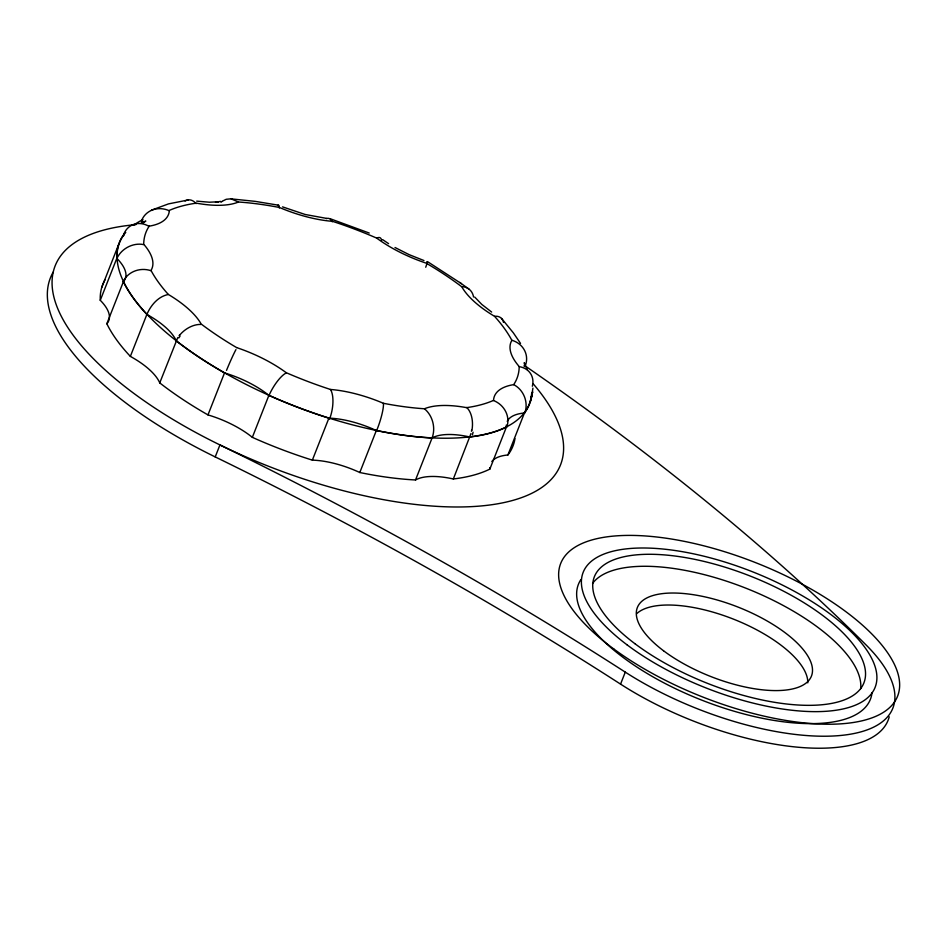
<?xml version="1.0" encoding="UTF-8"?>
<svg xmlns="http://www.w3.org/2000/svg" width="947" height="947" viewBox="0 0 947 947"><rect width="100%" height="100%" fill="white"/><g stroke="black" fill="none" stroke-linecap="round" stroke-linejoin="round"><path stroke-width="1.42" d="M532.924 388.092L531.326 398.166M471.63 430.246L471.44 431.276M531.385 397.361L532.664 391.809L530.367 401.564M118.375 245.202L101.755 287.426M123.288 236.383L124.317 233.767A220.426 87.893 21.5 0 0 116.812 258.318L100.275 300.294A59.247 23.628 21.5 0 1 106.845 323.744A220.426 87.893 21.5 0 0 130.355 356.392A59.247 23.628 21.5 0 1 159.747 382.896A220.426 87.893 21.5 0 0 207.973 414.904A59.247 23.628 21.5 0 1 252.34 437.348A220.426 87.893 21.5 0 0 312.356 460.135A59.247 23.628 21.5 0 1 359.801 472.517A220.426 87.893 21.5 0 0 415.532 479.963A59.247 23.628 21.5 0 1 453.341 478.969A220.426 87.893 21.5 0 0 489.848 469.096L506.385 427.121A59.247 23.628 21.5 0 1 506.302 425.073M141.328 222.273L142.358 219.645A59.247 23.628 21.5 0 1 142.441 221.693M106.845 323.744L123.37 281.768A59.247 23.628 21.5 0 0 116.812 258.318M130.355 356.392L146.88 314.416C150.798 305.277 158.196 296.387 168.377 294.481A79.737 31.796 21.5 0 1 201.155 324.004A199.355 79.489 21.5 0 0 236.667 347.608M159.747 382.896L177.598 337.984A17.212 15.436 -24.6 0 1 177.847 337.558M207.973 414.904L224.51 372.917A220.426 87.893 21.5 0 1 176.308 340.932M889.233 716.796A181.043 72.197 21.5 0 1 620.557 684.125A1810.486 721.934 21.5 0 0 215.218 456.916L219.941 444.924A1810.486 721.934 21.5 0 1 625.28 672.133A181.043 72.197 21.5 0 0 842.996 735.227A181.043 72.197 21.5 0 0 866.316 645.191A1810.486 721.934 21.5 0 0 524.105 365.211M252.34 437.348L268.877 395.373A59.247 23.628 21.5 0 0 224.51 372.917M312.356 460.135L328.893 418.148A59.247 23.628 21.5 0 1 376.338 430.542A220.426 87.893 21.5 0 0 432.057 437.988A59.235 23.616 21.5 0 1 469.878 437.005A220.426 87.893 21.5 0 0 506.396 427.109M359.801 472.517L376.338 430.542M415.532 479.963L432.069 437.988C435.892 427.997 432.708 415.615 424.469 408.773A199.355 79.489 21.5 0 1 383.405 403.292A80.341 32.032 21.5 0 0 330.432 389.454A199.355 79.489 21.5 0 1 286.207 372.68A80.341 32.032 21.5 0 0 236.703 347.62M453.341 478.969L470.825 433.951A17.212 4.51 -80.3 0 0 470.967 433.525M491.824 461.52A59.247 23.628 21.5 0 1 507.888 454.986L524.425 413.01A220.426 87.893 21.5 0 0 531.859 393.621M620.557 684.125L625.28 672.133M179.066 335.676L179.681 334.859M221.006 202.267L222.012 201.439M142.239 223.267L145.826 221.077L142.239 222.533M222.367 201.19L226.191 199.296L230.689 198.834L255.145 201.356L278.572 205.215M151.425 210.187L168.507 203.889L188.24 199.971M220.533 201.38L215.478 202.338L218.65 201.735L209.405 202.22L196.68 201.131M326.762 218.426L305.171 214.484L282.549 206.872M231.104 198.87L238.443 202.007A199.355 79.489 21.5 0 1 279.483 207.488A80.341 32.032 21.5 0 0 332.48 221.326A199.355 79.489 21.5 0 1 376.681 238.099A80.341 32.032 21.5 0 0 426.221 263.171A199.355 79.489 21.5 0 1 461.805 286.799A79.737 31.796 21.5 0 0 494.535 316.31A21.485 11.98 -51.5 0 1 503.484 322.3M330.112 218.698L369.235 233.045M423.96 260.543L409.033 254.601L395.029 247.51M427.902 261.881L461.438 283.662M382.612 239.615L388.578 243.639M491.659 312.072L481.774 304.401L474.755 297.098M459.745 282.443L469.037 289.19M501.543 318.441L513.298 332.788L520.53 343.406M531.622 393.573A220.154 87.787 21.5 0 1 290.847 404.547A220.154 87.787 21.5 0 1 125.75 232.441M133.823 225.055A220.154 87.787 21.5 0 1 142.938 219.633M524.318 363.328A220.154 87.787 21.5 0 1 527.23 369.661M532.983 383.594A271.576 108.289 21.5 0 1 447.008 506.823A271.576 108.289 21.5 0 1 105.188 370.005A271.576 108.289 21.5 0 1 135.906 224.652M514.979 438.579A220.426 87.893 21.5 0 1 507.888 454.986M100.275 300.294A220.426 87.893 21.5 0 1 104.963 279.945M176.272 340.92A59.235 23.616 21.5 0 0 146.88 314.416A220.426 87.893 21.5 0 1 123.37 281.756M328.893 418.148A220.426 87.893 21.5 0 1 268.877 395.373M524.2 362.677A220.426 87.893 21.5 0 1 525.372 365.009A59.247 23.628 21.5 0 0 524.188 366.572M226.511 370.384A21.485 1.314 -67 0 1 235.933 349.632M489.848 469.096A59.247 23.628 21.5 0 1 489.753 467.711M507.237 421.356A59.247 23.628 21.5 0 1 524.425 413.01M493.494 400.51A21.485 19.65 31 0 1 506.704 427.251M142.062 219.515A21.485 19.65 31 0 1 169.229 210.731M116.978 258.353A21.485 17.685 -29.4 0 1 143.565 244.586M330.432 389.454A21.485 8.677 -79.6 0 1 329.473 419.213M511.913 340.281A21.485 19.851 -7.1 0 1 525.561 365.057M269.078 395.29A21.485 6.38 -59.3 0 1 286.065 373.059M383.393 403.292A21.485 3.788 -71.6 0 1 376.385 431.205M494.547 316.31A199.355 79.489 21.5 0 1 511.877 340.375A80.341 32.032 21.5 0 0 519.205 366.548A199.355 79.489 21.5 0 1 513.676 384.636A21.485 19.07 67.6 0 1 524.721 413.164M124.045 233.589A21.485 18.384 61.6 0 1 149.117 226.428M123.181 281.697A21.485 19.177 -2.4 0 1 150.916 270.688M200.918 324.43A21.876 14.726 -39.7 0 0 180.344 334.35A21.071 13.057 -43.3 0 0 179.918 334.978M168.353 294.481A199.355 79.489 21.5 0 1 151.011 270.416A80.341 32.032 21.5 0 0 143.707 244.231A199.355 79.489 21.5 0 1 149.212 226.144M178.829 337.937A19.023 14.69 -38.3 0 1 180.037 336.209M466.67 407.447A21.876 13.507 -83.6 0 1 472.08 429.536A21.071 14.217 -86.6 0 1 471.866 430.317M424.457 408.761A79.737 31.796 21.5 0 1 466.563 407.648A199.355 79.489 21.5 0 0 493.529 400.392A80.341 32.032 21.5 0 1 513.676 384.636M473.074 432.199A19.023 9.458 -84.1 0 1 472.399 434.851M519.169 366.643A21.485 17.543 -30.5 0 1 532.344 386.246M461.876 286.586A21.876 15.756 -47.5 0 1 473.559 297.003M426.718 261.952A21.485 1.314 -67 0 1 425.736 267.255M376.669 238.182A21.485 6.759 -61.7 0 1 381.629 240.396M326.478 218.603A21.485 8.677 -79.6 0 1 332.267 221.811M185.056 201.013A21.876 12.489 89.2 0 1 196.136 203.629M238.466 202.019A79.737 31.796 21.5 0 1 196.349 203.143A199.355 79.489 21.5 0 0 169.359 210.388A80.341 32.032 21.5 0 1 149.235 226.144M277.566 205.57A21.485 3.409 -73.9 0 1 279.318 208.02M872.033 692.565A156.906 62.573 21.5 0 1 703.42 700.78A156.906 62.573 21.5 0 1 580.854 579.635M592.573 583.447A144.844 57.755 21.5 0 1 745.147 587.898A144.844 57.755 21.5 0 1 860.681 688.658M215.218 456.916A271.576 108.289 21.5 0 1 53.174 272.12M636.621 613.751A93.54 37.3 21.5 0 1 735.215 619.835A93.54 37.3 21.5 0 1 807.779 682.858M613.763 648.955A181.043 72.197 21.5 0 0 895.554 700.318A181.043 72.197 21.5 0 0 678.088 540.169A181.043 72.197 21.5 0 0 613.763 648.955M626.997 644.8A156.906 62.573 21.5 0 0 872.696 691.985A156.906 62.573 21.5 0 0 687.723 552.657A156.906 62.573 21.5 0 0 626.997 644.8M634.845 643.64A144.844 57.755 21.5 0 0 861.652 687.202A144.844 57.755 21.5 0 0 690.908 558.588A144.844 57.755 21.5 0 0 634.845 643.64M663.516 650.743A93.54 37.3 21.5 0 0 809.993 678.869A93.54 37.3 21.5 0 0 699.726 595.805A93.54 37.3 21.5 0 0 663.516 650.743"/></g></svg>
